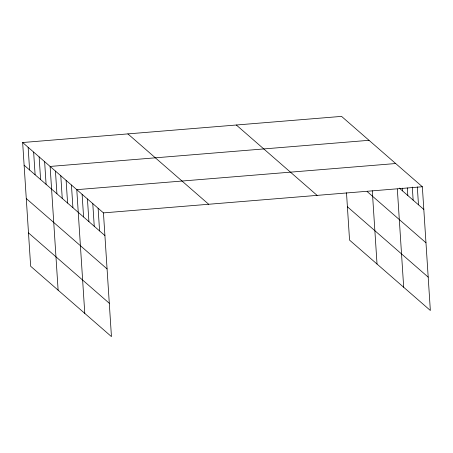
<?xml version="1.0" encoding="UTF-8"?>
<svg xmlns="http://www.w3.org/2000/svg" width="453" height="453" viewBox="0 0 453 453"><rect width="100%" height="100%" fill="white"/><g stroke="black" fill="none" stroke-linecap="round" stroke-linejoin="round"><path stroke-width="0.68" d="M22.65 142.519L103.448 212.887L111.449 336.613L30.651 266.245L22.65 142.519L341.551 116.387L422.349 186.755L430.35 310.481L349.552 240.113L346.494 192.751M369.025 140.311L50.119 166.444L58.12 290.169M395.684 163.533L76.784 189.665L84.785 313.391M103.448 212.887L422.349 186.755M399.286 188.086L423.815 209.445M367.151 191.562L425.973 242.791M347.4 206.772L428.193 277.14M236.313 125.011L317.111 195.379M127.888 133.895L208.686 204.263M24.117 165.209L104.915 235.577M26.274 198.55L107.067 268.918M28.494 232.904L109.292 303.272M417.326 186.925L418.481 204.801M412.304 187.095L413.153 200.158M407.332 187.95L407.819 195.515M402.309 188.12L402.485 190.872M397.332 189.003L403.685 287.259M372.287 190.787L377.026 264.037M98.114 208.244L99.581 230.934M92.78 203.595L94.247 226.29M87.446 198.952L88.918 221.647M82.118 194.309L83.584 217.004M71.449 185.022L72.916 207.712M66.115 180.373L67.588 203.069M60.787 175.73L62.254 198.425M55.453 171.087L56.919 193.782M44.626 161.659L46.093 184.348M39.134 156.874L40.6 179.564M33.641 152.089L35.108 174.779M28.143 147.304L29.609 169.994"/></g></svg>
